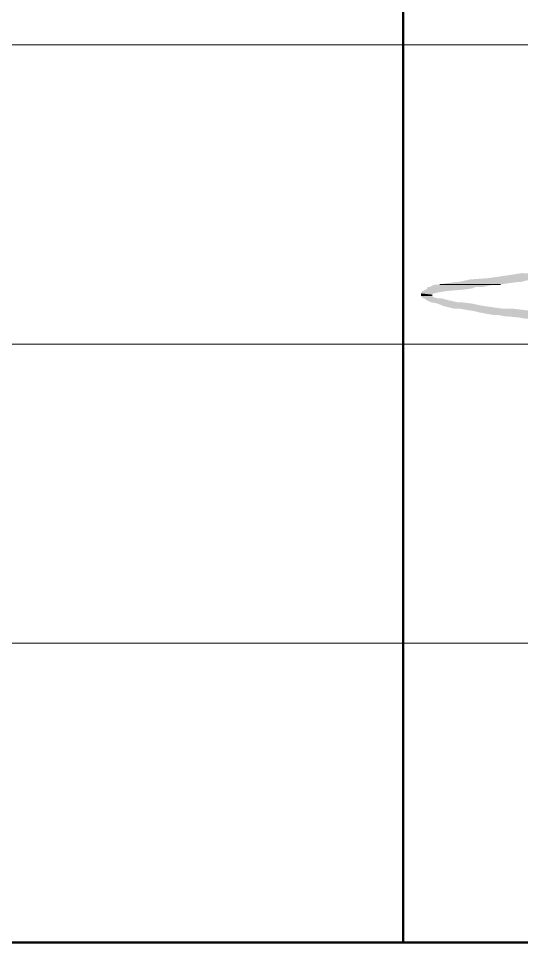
# Model space of a CAD drawing. Header units: millimetres. Extents: x -695119 to 412940, y -249585 to 622758.
# Drawn here: x 17.231 to 17.562, y 0.195 to 0.802 of the extents above; entities that cross this region are included whole.
import ezdxf

# ---------------------------------------------------------------- set-up
doc = ezdxf.new("R2010")
doc.units = ezdxf.units.MM
for name, color, linetype in [('PDF _020_средний', 7, 'Continuous'), ('PDF _050_основной', 7, 'Continuous'), ('PDF _СОТС', 7, 'Continuous')]:
    doc.layers.add(name, color=color, linetype=linetype)
doc.layers.add('PDF __РАМКА', color=7, linetype='Continuous', true_color=0x002db8)

msp = doc.modelspace()

# ---------------------------------------------------------------- linework, layer by layer
at = {"layer": 'PDF _020_средний', "lineweight": 20}
for points in [[(15.90877, 0.78506), (18.46814, 0.78506)], [(15.90877, 0.58838), (18.46814, 0.58838)], [(15.90877, 0.3917), (18.46814, 0.3917)]]:
    msp.add_lwpolyline(points, dxfattribs=at)
at = {"layer": 'PDF _050_основной', "lineweight": 50}
msp.add_lwpolyline([(0.79173, 0.19502), (23.19186, 0.19502), (23.19186, 16.33547), (0.79173, 16.33547)], close=True, dxfattribs=at)
msp.add_lwpolyline([(17.4839, 2.36019), (17.4839, 0.19502)], dxfattribs=at)
at = {"layer": 'PDF __РАМКА', "lineweight": 0}
msp.add_lwpolyline([(17.54807, 0.62755), (17.50807, 0.62755), (17.54807, 0.62755)], dxfattribs=at)
at = {"layer": 'PDF __РАМКА', "lineweight": 15, "transparency": 33554559}
for points in [[(17.53974, 0.63172), (17.56807, 0.63088), (17.52807, 0.63088)], [(17.5514, 0.63338), (17.57974, 0.63172), (17.53974, 0.63172)], [(17.57974, 0.63172), (17.53974, 0.63172), (17.56807, 0.63088)], [(17.56224, 0.63505), (17.59141, 0.63338), (17.5514, 0.63338)], [(17.59141, 0.63338), (17.5514, 0.63338), (17.57974, 0.63172)], [(17.5014, 0.62588), (17.5314, 0.62588), (17.49973, 0.62588)], [(17.5314, 0.62588), (17.49973, 0.62588), (17.52974, 0.62505)], [(17.49973, 0.62588), (17.52974, 0.62505), (17.49973, 0.62505)], [(17.50307, 0.62672), (17.5364, 0.62588), (17.5014, 0.62588)], [(17.5364, 0.62588), (17.5014, 0.62588), (17.5314, 0.62588)], [(17.50473, 0.62755), (17.53974, 0.62672), (17.50307, 0.62672)], [(17.53974, 0.62672), (17.50307, 0.62672), (17.5364, 0.62588)], [(17.50807, 0.62755), (17.5439, 0.62755), (17.50473, 0.62755)], [(17.5439, 0.62755), (17.50473, 0.62755), (17.53974, 0.62672)], [(17.51223, 0.62838), (17.54807, 0.62755), (17.50807, 0.62755)], [(17.50807, 0.62755), (17.54807, 0.62755), (17.54807, 0.62755)], [(17.54807, 0.62755), (17.50807, 0.62755), (17.5439, 0.62755)], [(17.5189, 0.62922), (17.55307, 0.62838), (17.51223, 0.62838)], [(17.55307, 0.62838), (17.51223, 0.62838), (17.54807, 0.62755)], [(17.52057, 0.62922), (17.55974, 0.62922), (17.5189, 0.62922)], [(17.55974, 0.62922), (17.5189, 0.62922), (17.55307, 0.62838)], [(17.52807, 0.63088), (17.5614, 0.62922), (17.52057, 0.62922)], [(17.5614, 0.62922), (17.52057, 0.62922), (17.55974, 0.62922)], [(17.56807, 0.63088), (17.52807, 0.63088), (17.5614, 0.62922)], [(17.4964, 0.62255), (17.5039, 0.62172), (17.49557, 0.62172)], [(17.5039, 0.62172), (17.49557, 0.62172), (17.50307, 0.62088)], [(17.49557, 0.62172), (17.50307, 0.62088), (17.49557, 0.62088)], [(17.50307, 0.62088), (17.49557, 0.62088), (17.50307, 0.62005)], [(17.49557, 0.62088), (17.50307, 0.62005), (17.49557, 0.62005)], [(17.50307, 0.62005), (17.49557, 0.62005), (17.5039, 0.61922)], [(17.49557, 0.62005), (17.5039, 0.61922), (17.4964, 0.61922)], [(17.49723, 0.62338), (17.51307, 0.62338), (17.4964, 0.62338)], [(17.51307, 0.62338), (17.4964, 0.62338), (17.50807, 0.62255)], [(17.4964, 0.62338), (17.50807, 0.62255), (17.4964, 0.62255)], [(17.50807, 0.62255), (17.4964, 0.62255), (17.5039, 0.62172)], [(17.4989, 0.62422), (17.5139, 0.62338), (17.49723, 0.62338)], [(17.5139, 0.62338), (17.49723, 0.62338), (17.51307, 0.62338)], [(17.49973, 0.62505), (17.5239, 0.62422), (17.4989, 0.62422)], [(17.5239, 0.62422), (17.4989, 0.62422), (17.5139, 0.62338)], [(17.52974, 0.62505), (17.49973, 0.62505), (17.5239, 0.62422)], [(17.5039, 0.61922), (17.4964, 0.61922), (17.50723, 0.61838)], [(17.4964, 0.61922), (17.50723, 0.61838), (17.49723, 0.61838)], [(17.50723, 0.61838), (17.49723, 0.61838), (17.50973, 0.61838)], [(17.49723, 0.61838), (17.50973, 0.61838), (17.49807, 0.61838)], [(17.50973, 0.61838), (17.49807, 0.61838), (17.51223, 0.61755)], [(17.49807, 0.61838), (17.51223, 0.61755), (17.4989, 0.61755)], [(17.51223, 0.61755), (17.4989, 0.61755), (17.51973, 0.61588)], [(17.4989, 0.61755), (17.51973, 0.61588), (17.50223, 0.61588)], [(17.52224, 0.61588), (17.52224, 0.61588), (17.50223, 0.61588)], [(17.52224, 0.61588), (17.50223, 0.61588), (17.51973, 0.61588)], [(17.52224, 0.61588), (17.50223, 0.61588), (17.5289, 0.61505)], [(17.50223, 0.61588), (17.5289, 0.61505), (17.5064, 0.61505)], [(17.5289, 0.61505), (17.5064, 0.61505), (17.53724, 0.61338)], [(17.5064, 0.61505), (17.53724, 0.61338), (17.51057, 0.61338)], [(17.53724, 0.61338), (17.51057, 0.61338), (17.5489, 0.61172)], [(17.51057, 0.61338), (17.5489, 0.61172), (17.51723, 0.61172)], [(17.5489, 0.61172), (17.51723, 0.61172), (17.55557, 0.61172)], [(17.51723, 0.61172), (17.55557, 0.61172), (17.52057, 0.61172)], [(17.55557, 0.61172), (17.52057, 0.61172), (17.56974, 0.61005)], [(17.52057, 0.61172), (17.56974, 0.61005), (17.53057, 0.61005)], [(17.56974, 0.61005), (17.53057, 0.61005), (17.57641, 0.60922)], [(17.53057, 0.61005), (17.57641, 0.60922), (17.5339, 0.60922)], [(17.57641, 0.60922), (17.5339, 0.60922), (17.59057, 0.60755)], [(17.5339, 0.60922), (17.59057, 0.60755), (17.54307, 0.60755)], [(17.59057, 0.60755), (17.54307, 0.60755), (17.59724, 0.60755)], [(17.54307, 0.60755), (17.59724, 0.60755), (17.5464, 0.60755)], [(17.59724, 0.60755), (17.5464, 0.60755), (17.60474, 0.60672)], [(17.5464, 0.60755), (17.60474, 0.60672), (17.55057, 0.60672)], [(17.60474, 0.60672), (17.55057, 0.60672), (17.60558, 0.60672)], [(17.55057, 0.60672), (17.60558, 0.60672), (17.5514, 0.60672)], [(17.60558, 0.60672), (17.5514, 0.60672), (17.61808, 0.60588)], [(17.5514, 0.60672), (17.61808, 0.60588), (17.55974, 0.60588)], [(17.61808, 0.60588), (17.55974, 0.60588), (17.62558, 0.60505)], [(17.55974, 0.60588), (17.62558, 0.60505), (17.56474, 0.60505)]]:
    msp.add_solid(points, dxfattribs=at)
at = {"layer": 'PDF _СОТС', "lineweight": 0}
msp.add_lwpolyline([(0.79173, 0.19502), (23.19186, 0.19502), (23.19186, 16.33547), (0.79173, 16.33547)], close=True, dxfattribs=at)

doc.saveas('drawing.dxf')
